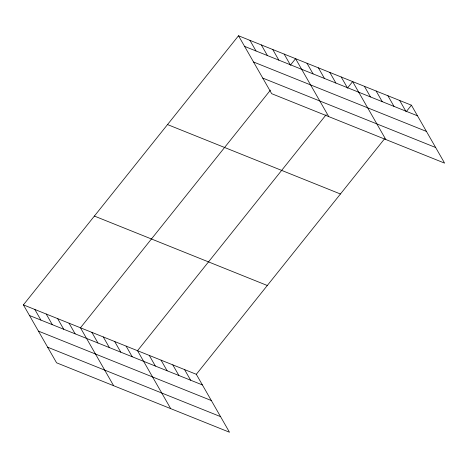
<?xml version="1.0" encoding="UTF-8"?>
<svg xmlns="http://www.w3.org/2000/svg" width="468" height="468" viewBox="0 0 468 468"><rect width="100%" height="100%" fill="white"/><g stroke="black" fill="none" stroke-linecap="round" stroke-linejoin="round"><path stroke-width="0.7" d="M23.4 304.873L196.308 374.306L229.49 432.239L56.581 362.805L23.4 304.873L238.51 35.761L411.419 105.195L444.6 163.127L271.692 93.694L238.51 35.761M270.44 90.113L80.461 327.787L113.636 385.72M290.283 65.292L295.571 58.675L328.752 116.608M326.178 114.683L137.522 350.696L170.697 408.634M347.338 88.206L352.632 81.584L385.813 139.522M196.308 374.306L384.526 138.838M406.13 111.811L411.419 105.195M244.6 46.39L417.509 115.818M253.539 61.998L426.447 131.432M262.747 78.086L435.661 147.514M167.526 124.57L340.435 193.998M94.384 216.064L267.298 285.498M29.484 315.502L202.398 384.936M38.429 331.11L211.337 400.544M47.637 347.197L220.551 416.625M399.666 100.474L405.75 111.097M387.908 95.753L393.992 106.376M376.149 91.032L382.233 101.655M364.391 86.305L370.475 96.934M341.219 77.004L347.309 87.633M329.805 72.423L335.895 83.047M318.398 67.837L324.482 78.466M306.985 63.256L313.069 73.885M284.158 54.089L290.248 64.719M272.745 49.509L278.834 60.138M261.337 44.928L267.421 55.552M249.924 40.342L256.008 50.971M184.55 369.585L190.64 380.209M172.791 364.865L178.881 375.488M161.039 360.144L167.123 370.767M149.28 355.423L155.364 366.046M126.108 346.115L132.192 356.745M114.695 341.535L120.785 352.158M103.282 336.948L109.372 347.578M91.874 332.368L97.958 342.997M69.048 323.201L75.137 333.83M57.634 318.62L63.724 329.25M46.227 314.04L52.311 324.663M34.813 309.453L40.897 320.083"/></g></svg>
